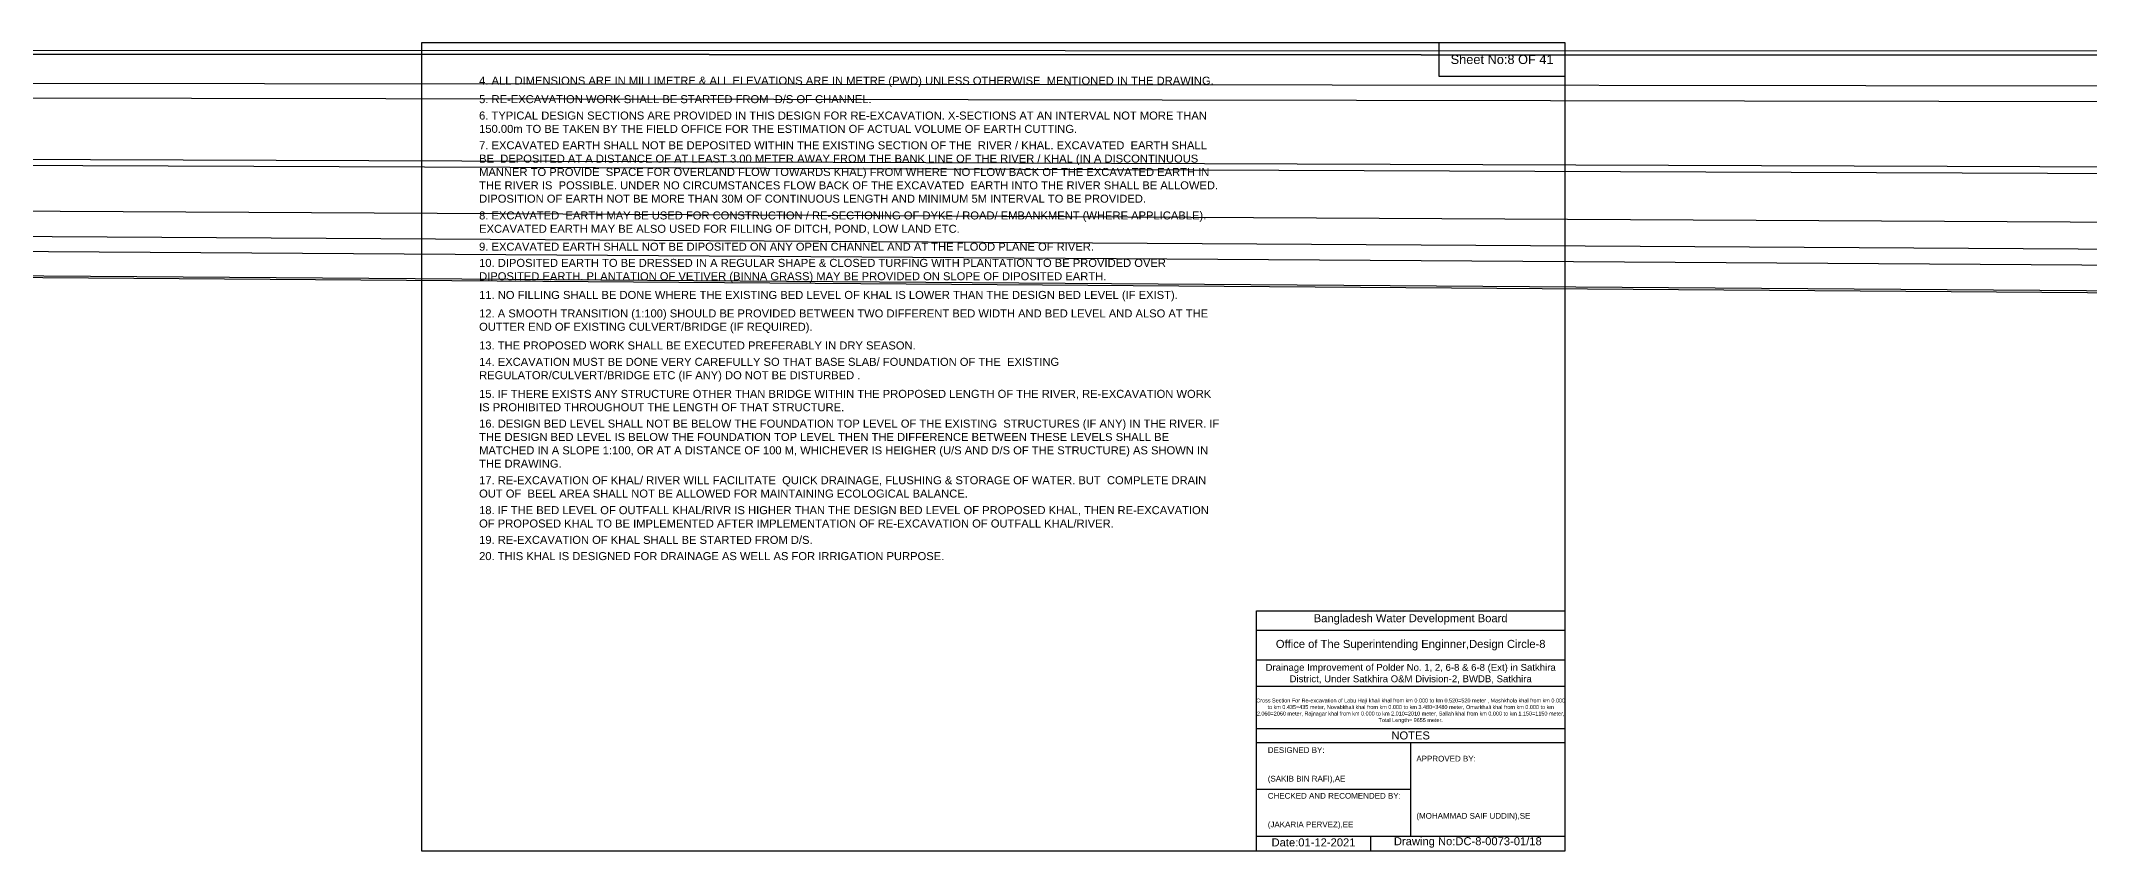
# Model space of a CAD drawing. Header units: inches. Extents: x 0 to 506000, y -4242 to 7.
# Drawn here: x 168000 to 178751, y -4242 to 7 of the extents above; entities that cross this region are included whole.
import ezdxf

# ---------------------------------------------------------------- set-up
doc = ezdxf.new("R2010")
doc.units = ezdxf.units.IN
doc.header["$LTSCALE"] = 7
doc.header["$MEASUREMENT"] = 0
doc.layers.add('Cross Section Labels', color=7, linetype='Continuous', lineweight=9)
doc.styles.get("Standard").update_dxf_attribs({"font": 'arial.ttf'})
doc.dimstyles.get("Standard").update_dxf_attribs({"dimtxt": 0.18, "dimasz": 0.18, "dimexe": 0.18, "dimexo": 0.0625, "dimgap": 0.09, "dimtad": 0, "dimtih": 1, "dimtoh": 1, "dimdec": 4, "dimzin": 0, "dimdsep": 46, "dimtxsty": 'Standard', "dimcen": 0.09, "dimadec": 0, "dimazin": 0, "dimtfac": 1, "dimtdec": 4, "dimtofl": 0, "dimtmove": 0, "dimatfit": 3, "dimfxl": 1, "dimtolj": 1, "dimtzin": 0, "dimarcsym": 0})

msp = doc.modelspace()

# ---------------------------------------------------------------- linework, layer by layer
for points in [[(170000, 0), (176000, 0), (176000, -4242), (170000, -4242)], [(175340, 0), (176000, 0), (176000, -180), (175340, -180)]]:
    msp.add_lwpolyline(points, close=True)
for points in [[(174380, -4242), (174380, -2982), (176000, -2982)], [(174380, -3084), (176000, -3084)], [(174380, -3240), (176000, -3240)], [(174380, -3378), (176000, -3378)], [(174380, -3600), (176000, -3600)], [(174380, -3672), (176000, -3672)], [(175190, -3672), (175190, -4164)], [(174380, -3918), (175190, -3918)], [(174380, -4164), (176000, -4164)], [(174980, -4164), (174980, -4242)]]:
    msp.add_lwpolyline(points)

# ---------------------------------------------------------------- texts
at = {"attachment_point": 5}
for s, insert, char_height in [('Sheet No:8 OF 41', (175670, -90), 48), ('Bangladesh Water Development Board', (175190, -3027), 42), ('Office of The Superintending Enginner,Design Circle-8', (175190, -3162), 42)]:
    msp.add_mtext(s, dxfattribs=dict(at, insert=insert, char_height=char_height))
for s, insert, char_height, width, attachment_point in [('4. ALL DIMENSIONS ARE IN MILLIMETRE & ALL ELEVATIONS ARE IN METRE (PWD) UNLESS OTHERWISE  MENTIONED IN THE DRAWING.', (170300, -180), 42, 3900, 1), ('5. RE-EXCAVATION WORK SHALL BE STARTED FROM  D/S OF CHANNEL.', (170300, -277), 42, 3900, 1), ('6. TYPICAL DESIGN SECTIONS ARE PROVIDED IN THIS DESIGN FOR RE-EXCAVATION. X-SECTIONS AT AN INTERVAL NOT MORE THAN 150.00m TO BE TAKEN BY THE FIELD OFFICE FOR THE ESTIMATION OF ACTUAL VOLUME OF EARTH CUTTING.', (170300, -363), 42, 3900, 1), ('7. EXCAVATED EARTH SHALL NOT BE DEPOSITED WITHIN THE EXISTING SECTION OF THE  RIVER / KHAL. EXCAVATED  EARTH SHALL BE  DEPOSITED AT A DISTANCE OF AT LEAST 3.00 METER AWAY FROM THE BANK LINE OF THE RIVER / KHAL (IN A DISCONTINUOUS  MANNER TO PROVIDE  SPACE FOR OVERLAND FLOW TOWARDS KHAL) FROM WHERE  NO FLOW BACK OF THE EXCAVATED EARTH IN THE RIVER IS  POSSIBLE. UNDER NO CIRCUMSTANCES FLOW BACK OF THE EXCAVATED  EARTH INTO THE RIVER SHALL BE ALLOWED. DIPOSITION OF EARTH NOT BE MORE THAN 30M OF CONTINUOUS LENGTH AND MINIMUM 5M INTERVAL TO BE PROVIDED.', (170300, -519), 42, 3900, 1), ('8. EXCAVATED  EARTH MAY BE USED FOR CONSTRUCTION / RE-SECTIONING OF DYKE / ROAD/ EMBANKMENT (WHERE APPLICABLE). EXCAVATED EARTH MAY BE ALSO USED FOR FILLING OF DITCH, POND, LOW LAND ETC.', (170300, -887), 42, 3900, 1), ('9. EXCAVATED EARTH SHALL NOT BE DIPOSITED ON ANY OPEN CHANNEL AND AT THE FLOOD PLANE OF RIVER.', (170300, -1051), 42, 3900, 1), ('10. DIPOSITED EARTH TO BE DRESSED IN A REGULAR SHAPE & CLOSED TURFING WITH PLANTATION TO BE PROVIDED OVER DIPOSITED EARTH. PLANTATION OF VETIVER (BINNA GRASS) MAY BE PROVIDED ON SLOPE OF DIPOSITED EARTH.^J', (170300, -1136), 42, 3900, 1), ('11. NO FILLING SHALL BE DONE WHERE THE EXISTING BED LEVEL OF KHAL IS LOWER THAN THE DESIGN BED LEVEL (IF EXIST).', (170300, -1304), 42, 3900, 1), ('12. A SMOOTH TRANSITION (1:100) SHOULD BE PROVIDED BETWEEN TWO DIFFERENT BED WIDTH AND BED LEVEL AND ALSO AT THE OUTTER END OF EXISTING CULVERT/BRIDGE (IF REQUIRED).', (170300, -1401), 42, 3900, 1), ('13. THE PROPOSED WORK SHALL BE EXECUTED PREFERABLY IN DRY SEASON.', (170300, -1569), 42, 3900, 1), ('14. EXCAVATION MUST BE DONE VERY CAREFULLY SO THAT BASE SLAB/ FOUNDATION OF THE  EXISTING REGULATOR/CULVERT/BRIDGE ETC (IF ANY) DO NOT BE DISTURBED .^J', (170300, -1655), 42, 3900, 1), ('15. IF THERE EXISTS ANY STRUCTURE OTHER THAN BRIDGE WITHIN THE PROPOSED LENGTH OF THE RIVER, RE-EXCAVATION WORK IS PROHIBITED THROUGHOUT THE LENGTH OF THAT STRUCTURE.', (170300, -1823), 42, 3900, 1), ('16. DESIGN BED LEVEL SHALL NOT BE BELOW THE FOUNDATION TOP LEVEL OF THE EXISTING  STRUCTURES (IF ANY) IN THE RIVER. IF THE DESIGN BED LEVEL IS BELOW THE FOUNDATION TOP LEVEL THEN THE DIFFERENCE BETWEEN THESE LEVELS SHALL BE MATCHED IN A SLOPE 1:100, OR AT A DISTANCE OF 100 M, WHICHEVER IS HEIGHER (U/S AND D/S OF THE STRUCTURE) AS SHOWN IN THE DRAWING.', (170300, -1979), 42, 3900, 1), ('17. RE-EXCAVATION OF KHAL/ RIVER WILL FACILITATE  QUICK DRAINAGE, FLUSHING & STORAGE OF WATER. BUT  COMPLETE DRAIN OUT OF  BEEL AREA SHALL NOT BE ALLOWED FOR MAINTAINING ECOLOGICAL BALANCE.', (170300, -2276), 42, 3900, 1), ('18. IF THE BED LEVEL OF OUTFALL KHAL/RIVR IS HIGHER THAN THE DESIGN BED LEVEL OF PROPOSED KHAL, THEN RE-EXCAVATION OF PROPOSED KHAL TO BE IMPLEMENTED AFTER IMPLEMENTATION OF RE-EXCAVATION OF OUTFALL KHAL/RIVER.', (170300, -2433), 42, 3900, 1), ('20. THIS KHAL IS DESIGNED FOR DRAINAGE AS WELL AS FOR IRRIGATION PURPOSE.^J', (170300, -2674), 42, 3900, 1), ('19. RE-EXCAVATION OF KHAL SHALL BE STARTED FROM D/S.', (170300, -2589), 42, 3900, 1), ('Drainage Improvement of Polder No. 1, 2, 6-8 & 6-8 (Ext) in Satkhira District, Under Satkhira O&M Division-2, BWDB, Satkhira', (175190, -3312), 36, 1680, 5), ('Cross Section For Re-excavation of Labu Haji khali khal from km 0.000 to km 0.520=520 meter , Mashkhola khal from km 0.000 to km 0.435=435 meter, Novabkhali khal from km 0.000 to km 3.480=3480 meter, Omarkhali khal from km 0.000 to km 2.060=2060 meter, Rajnagar khal from km 0.000 to km 2.010=2010 meter, Sallah khal from km 0.000 to km 1.150=1150 meter, Total Length= 9655 meter. ', (175190, -3507), 20.561, 1620, 5), ('NOTES', (175190, -3636), 42, 1680, 5), ('DESIGNED BY:^J^J^J(SAKIB BIN RAFI),AE', (174440, -3792), 30, 840, 4), ('APPROVED BY:^J^J^J^J^J^J(MOHAMMAD SAIF UDDIN),SE', (175220, -3912), 30, 840, 4), ('CHECKED AND RECOMENDED BY:^J^J^J(JAKARIA PERVEZ),EE', (174440, -4032), 30, 840, 4), ('Date:01-12-2021', (174680, -4197), 42, 840, 5), ('Drawing No:DC-8-0073-01/18', (175490, -4197), 42, 1320, 5)]:
    msp.add_mtext(s, dxfattribs=dict(insert=insert, char_height=char_height, width=width, attachment_point=attachment_point))

# ---------------------------------------------------------------- leaders
at = {"layer": 'Cross Section Labels', "annotation_type": 0, "has_hookline": 1, "hookline_direction": 0, "text_width": 497}
for points in [[(0, 0), (242808, -1783), (242988, -1783)], [(0, 0), (262714, -1592), (262894, -1592)], [(0, 0), (272532, -347), (272712, -347)], [(0, 0), (273030, -1989), (273210, -1989)], [(0, 0), (283272, -1851), (283452, -1851)], [(0, 0), (292196, -508), (292286, -114), (292330, -114)], [(0, 0), (323900, -1706), (324080, -1706)], [(0, 0), (403262, -146), (403442, -146)], [(0, 0), (413300, -154), (413480, -154)], [(0, 0), (412980, -1586), (413160, -1586)], [(0, 0), (443222, -1617), (443402, -1617)], [(0, 0), (452718, -111), (452897, -111)]]:
    msp.add_leader(points, dimstyle='Standard', override={"dimasz": 43.2}, dxfattribs=at)

doc.saveas('drawing.dxf')
